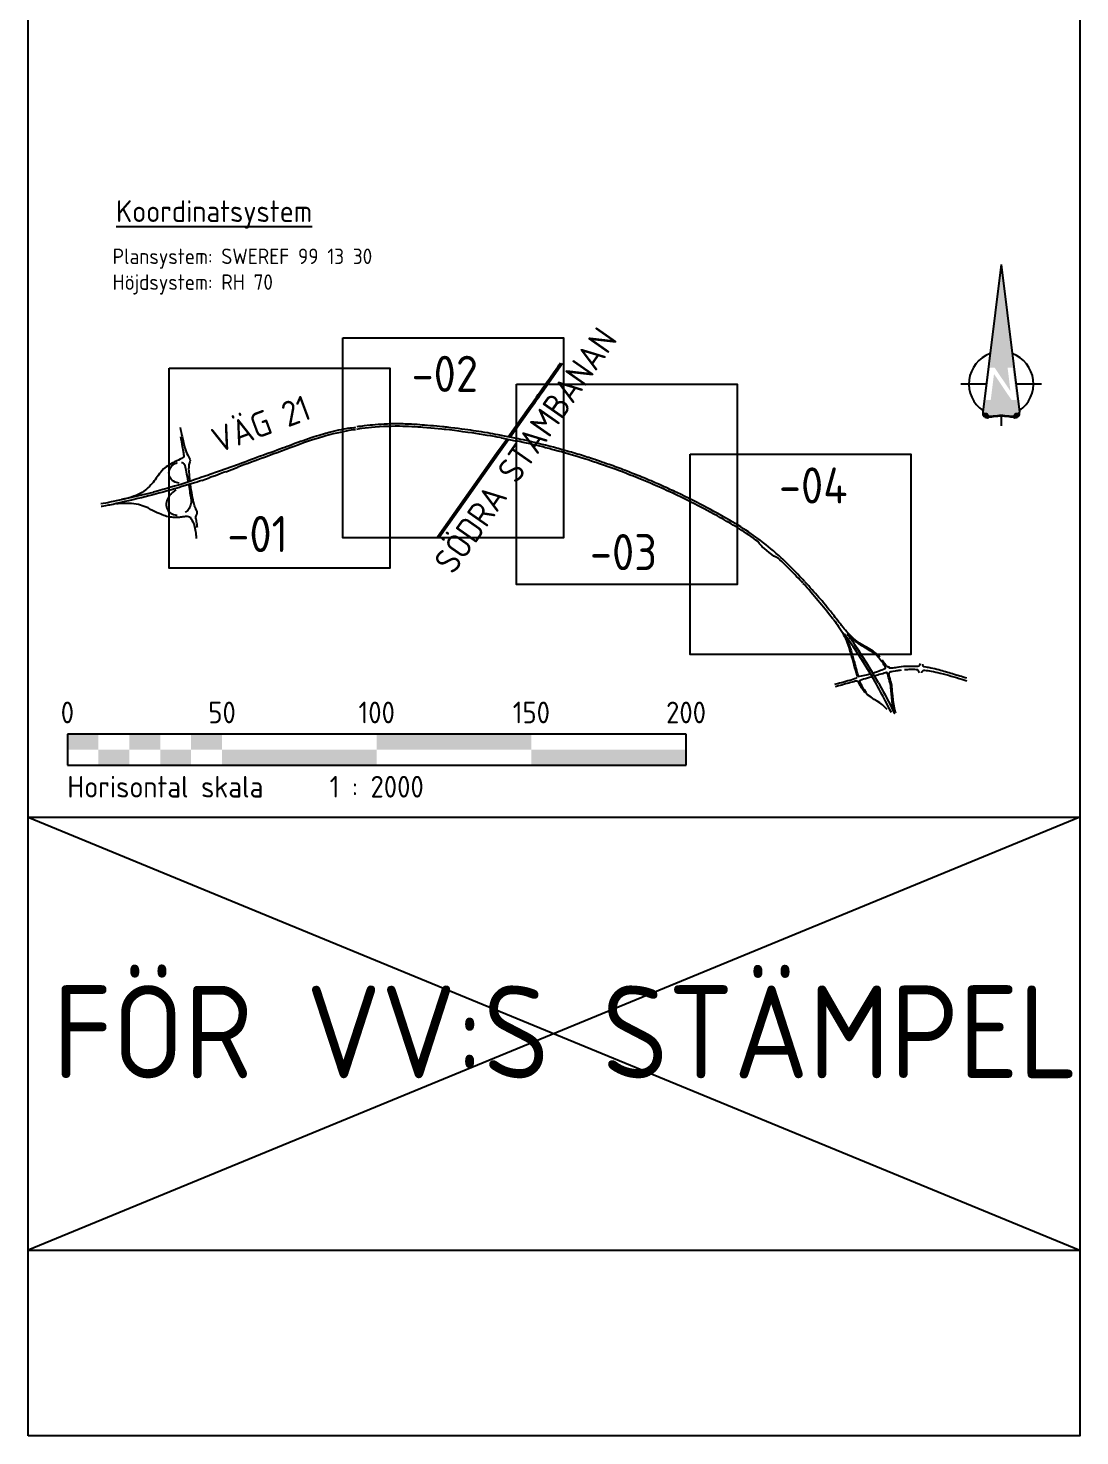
# Model space of a CAD drawing. Header units: metres. Extents: x 162815 to 178081, y 6220705 to 6240819.
# Drawn here: x 169678.5 to 170018.5, y 6230250 to 6230705 of the extents above; entities that cross this region are included whole.
import ezdxf
from ezdxf.enums import TextEntityAlignment as Align

# ---------------------------------------------------------------- set-up
doc = ezdxf.new("R2010")
doc.units = ezdxf.units.M
doc.layers.get('Defpoints').update_dxf_attribs({"color": 5})
for name, color, linetype in [('05_txt', 1, 'Continuous'), ('M-007', 4, 'Continuous'), ('MD_LINJE_MARKDETALJ_ALLMANT_BASKARTA_ALLMANT_(0.05-0.2_M)', 8, 'Continuous'), ('NORRPIL', 1, 'Continuous'), ('RAM', 4, 'Continuous'), ('Text', 1, 'Continuous'), ('v_linje', 8, 'Continuous')]:
    doc.layers.add(name, color=color, linetype=linetype)
doc.styles.add('Iso', font='iso.shx')
doc.styles.add('P_ISO_35', font='ISO', dxfattribs={"height": 3.5})

# ---------------------------------------------------------------- blocks, each defined once
blk = doc.blocks.new('_ARROW6')
for p, q in [((-24.48, 25.5), (-24.48, 9.43)), ((51, 0), (-42.36, 11.67)), ((-44.88, 0), (-51, 0)), ((51, 0), (-42.36, -11.67)), ((-24.48, -9.43), (-24.48, -25.5))]:
    blk.add_line(p, q)
for centre, radius, start, end in [((-24.48, 0), 20.4, 20.19297, 145.557), ((-42.74, 8.63), 3.06, 82.87498, 192.21745), ((-82.62, 0), 37.74, 347.78255, 12.21745), ((-42.74, -8.63), 3.06, 167.78255, 277.12502), ((-24.48, 0), 20.4, 214.443, 339.80703)]:
    blk.add_arc(centre, radius, start, end)
for points in [[(-45.53, 9.9), (-42.74, 8.63), (-45.79, 8.9), (-42.74, 8.63)], [(-45.79, 8.9), (-42.74, 8.63), (-45.73, 7.99), (-42.74, 8.63)], [(-44.83, 10.87), (-42.74, 8.63), (-45.53, 9.9), (-42.74, 8.63)], [(-43.62, 11.57), (-42.74, 8.63), (-44.83, 10.87), (-42.74, 8.63)], [(-42.09, 11.08), (-41.89, -0.09), (-44.46, 10.96), (-44.63, 0.14)], [(-42.36, 11.67), (-42.74, 8.63), (-43.62, 11.57), (-42.74, 8.63)], [(-34.68, 10.71), (-34.68, -10.71), (-42.36, 11.67), (-42.36, -11.67)], [(-14.28, 7.13), (-34.68, 9.68), (-14.28, 8.16), (-34.68, 10.71)], [(-45.73, 7.99), (-42.74, 8.63), (-45.51, 6.85), (-42.74, 8.63)], [(-45.51, 6.87), (-45.12, 4.26), (-44.26, 7.93), (-44.09, 3.17)], [(-45.11, 4.15), (-44.93, 1.87), (-44.09, 3.29), (-43.72, 1.11)], [(-44.92, 1.76), (-44.88, 0), (-43.72, 1.23), (-43.54, -0.51)], [(-44.92, -1.76), (-44.88, 0), (-43.72, -1.23), (-43.54, 0.51)], [(-42.09, -11.08), (-41.89, 0.09), (-44.46, -10.96), (-44.63, -0.14)], [(-34.68, -6.6), (-18.14, 4.53), (-34.68, 6.6)], [(-14.28, 4.05), (-29.05, -5.89), (-14.28, -4.05)], [(51, 0), (-14.28, -8.16), (-14.28, 8.16)], [(-45.79, -8.9), (-42.74, -8.63), (-45.73, -7.99), (-42.74, -8.63)], [(-45.53, -9.9), (-42.74, -8.63), (-45.79, -8.9), (-42.74, -8.63)], [(-45.73, -7.99), (-42.74, -8.63), (-45.51, -6.85), (-42.74, -8.63)], [(-44.83, -10.87), (-42.74, -8.63), (-45.53, -9.9), (-42.74, -8.63)], [(-45.51, -6.87), (-45.12, -4.26), (-44.26, -7.93), (-44.09, -3.17)], [(-45.11, -4.15), (-44.93, -1.87), (-44.09, -3.29), (-43.72, -1.11)], [(-43.62, -11.57), (-42.74, -8.63), (-44.83, -10.87), (-42.74, -8.63)], [(-42.36, -11.67), (-42.74, -8.63), (-43.62, -11.57), (-42.74, -8.63)], [(-14.28, -7.13), (-34.68, -9.68), (-14.28, -8.16), (-34.68, -10.71)]]:
    blk.add_solid(points)
blk = doc.blocks.new('Skalstock')
for p, q in [((200, 0), (0, 0)), ((0, 0), (0, -10)), ((200, -10), (200, 0)), ((0, -10), (200, -10))]:
    blk.add_line(p, q)
for points in [[(0, -5), (0, 0), (10, -5), (10, 0)], [(20, -5), (20, 0), (30, -5), (30, 0)], [(40, -5), (40, 0), (50, -5), (50, 0)], [(100, -5), (100, 0), (150, -5), (150, 0)], [(10, -10), (10, -5), (20, -10), (20, -5)], [(30, -10), (30, -5), (40, -10), (40, -5)], [(50, -10), (50, -5), (100, -10), (100, -5)], [(150, -10), (150, -5), (200, -10), (200, -5)]]:
    blk.add_solid(points)
at = {"style": 'P_ISO_35'}
for s, p in [('0', (0, 3.5)), ('50', (50, 3.5)), ('100', (100, 3.5)), ('150', (150, 3.5)), ('200', (200, 3.5))]:
    blk.add_text(s, height=7, dxfattribs=at).set_placement(p, align=Align.CENTER)
blk.add_text('Horisontal skala', height=7, dxfattribs=at).set_placement((0, -13.5), align=Align.TOP_LEFT)
blk.add_text('1 : 2000', height=7, dxfattribs=at).set_placement((100, -13.5), align=Align.TOP_CENTER)

msp = doc.modelspace()

# ---------------------------------------------------------------- linework, layer by layer
at = {"layer": 'Defpoints', "flags": 128}
msp.add_lwpolyline([(169678.539, 6230249.978), (169678.539, 6231159.978), (170018.539, 6231159.978), (170018.539, 6230249.978)], close=True, dxfattribs=at)
for points in [[(169678.539, 6230449.978), (170018.539, 6230449.978)], [(169678.539, 6230449.978), (170018.539, 6230309.978)], [(170018.539, 6230449.978), (169678.539, 6230309.978)], [(169678.539, 6230309.978), (170018.539, 6230309.978)]]:
    msp.add_lwpolyline(points, dxfattribs=at)
at = {"layer": 'MD_LINJE_MARKDETALJ_ALLMANT_BASKARTA_ALLMANT_(0.05-0.2_M)'}
for p, q in [((169831.582, 6230572.508), (169835.94, 6230571.642)), ((169836.461, 6230572.335), (169832.024, 6230573.217))]:
    msp.add_line(p, q, dxfattribs=at)
at = {"layer": 'RAM'}
for points in [[(169780.244, 6230604.928), (169851.57, 6230604.928), (169851.57, 6230540.256), (169780.244, 6230540.256)], [(169724.094, 6230595.125), (169795.419, 6230595.125), (169795.419, 6230530.453), (169724.094, 6230530.453)], [(169836.394, 6230589.872), (169907.72, 6230589.872), (169907.72, 6230525.201), (169836.394, 6230525.201)], [(169892.544, 6230567.244), (169963.87, 6230567.244), (169963.87, 6230502.572), (169892.544, 6230502.572)]]:
    msp.add_lwpolyline(points, close=True, dxfattribs=at)
at = {"layer": 'v_linje'}
for p, q in [((169746.5, 6230563.947), (169742.186, 6230562.403)), ((169742.484, 6230561.624), (169746.317, 6230563.054)), ((169736.815, 6230560.527), (169734.4, 6230559.686)), ((169734.68, 6230558.775), (169737.078, 6230559.608))]:
    msp.add_line(p, q, dxfattribs=at)
for points in [[(169833.732, 6230572.877), (169840.323, 6230582.16), (169840.818, 6230582.861), (169841.548, 6230583.899), (169842.206, 6230584.836), (169842.847, 6230585.742), (169843.445, 6230586.579), (169844.013, 6230587.382), (169844.494, 6230588.06), (169844.958, 6230588.711), (169845.563, 6230589.57), (169846.013, 6230590.209), (169846.482, 6230590.874), (169846.956, 6230591.546), (169847.394, 6230592.166), (169847.83, 6230592.796), (169848.126, 6230593.196), (169848.593, 6230593.865), (169848.995, 6230594.438), (169849.413, 6230595.026), (169849.843, 6230595.619), (169850.25, 6230596.201), (169850.638, 6230596.761)], [(169834.357, 6230572.753), (169840.989, 6230582.092), (169841.529, 6230582.842), (169842.215, 6230583.812), (169842.934, 6230584.839), (169843.491, 6230585.616), (169844.076, 6230586.458), (169844.671, 6230587.273), (169851.329, 6230596.692)], [(169782.115, 6230575.656), (169781.328, 6230575.488), (169780.601, 6230575.363), (169779.779, 6230575.186), (169778.887, 6230574.991), (169778.012, 6230574.788), (169777.163, 6230574.593), (169776.332, 6230574.407), (169775.801, 6230574.271)], [(169784.374, 6230575.199), (169783.692, 6230575.17), (169782.975, 6230575.028), (169782.257, 6230574.886), (169781.356, 6230574.717), (169780.376, 6230574.522), (169779.422, 6230574.327), (169778.346, 6230574.071), (169777.2, 6230573.814), (169776.343, 6230573.601)], [(169782.115, 6230575.656), (169782.658, 6230575.745), (169783.288, 6230575.843), (169783.9, 6230575.95), (169784.49, 6230576.01)], [(169805.513, 6230575.962), (169804.558, 6230576.029), (169803.586, 6230576.097), (169802.579, 6230576.155), (169801.547, 6230576.196), (169800.593, 6230576.22), (169799.629, 6230576.261), (169798.544, 6230576.285), (169797.143, 6230576.281), (169795.944, 6230576.261), (169794.675, 6230576.231), (169793.415, 6230576.175), (169792.084, 6230576.084), (169790.701, 6230575.993), (169789.59, 6230575.894), (169788.549, 6230575.813), (169787.533, 6230575.705), (169786.422, 6230575.545), (169785.608, 6230575.437), (169784.688, 6230575.292)], [(169789.78, 6230576.691), (169789.133, 6230576.62), (169788.179, 6230576.521), (169787.164, 6230576.404), (169786.088, 6230576.262), (169785.353, 6230576.172), (169784.795, 6230576.117)], [(169799.741, 6230577.041), (169799.119, 6230577.057), (169798.157, 6230577.054), (169797.421, 6230577.061), (169796.528, 6230577.059), (169795.61, 6230577.039), (169794.682, 6230576.993), (169793.666, 6230576.946), (169792.616, 6230576.9), (169791.679, 6230576.836), (169790.699, 6230576.764), (169789.868, 6230576.691), (169789.78, 6230576.691)], [(169805.929, 6230576.7), (169805.187, 6230576.749), (169804.355, 6230576.816), (169803.418, 6230576.884), (169802.437, 6230576.934), (169801.448, 6230576.984), (169800.433, 6230577.016), (169799.741, 6230577.041)], [(169813.007, 6230575.258), (169812.244, 6230575.366), (169811.044, 6230575.488), (169809.904, 6230575.584), (169808.757, 6230575.698), (169807.451, 6230575.81), (169806.111, 6230575.914), (169805.532, 6230575.963)], [(169812.992, 6230576.09), (169812.44, 6230576.138), (169811.519, 6230576.236), (169810.608, 6230576.308), (169809.627, 6230576.405), (169808.637, 6230576.485), (169807.655, 6230576.565), (169806.718, 6230576.636), (169805.929, 6230576.7)], [(169832.024, 6230573.217), (169831.524, 6230573.327), (169830.525, 6230573.512), (169829.621, 6230573.689), (169828.797, 6230573.831), (169827.938, 6230573.991), (169827.096, 6230574.133), (169826.061, 6230574.3), (169825.106, 6230574.468), (169824.238, 6230574.601), (169823.37, 6230574.735), (169822.546, 6230574.842), (169821.617, 6230574.984), (169820.722, 6230575.117), (169819.679, 6230575.257), (169818.733, 6230575.381), (169817.532, 6230575.547), (169816.489, 6230575.67), (169815.209, 6230575.827), (169814.043, 6230575.958), (169813.491, 6230576.024), (169812.992, 6230576.09)], [(169831.582, 6230572.508), (169831.127, 6230572.615), (169830.18, 6230572.782), (169829.259, 6230572.959), (169828.102, 6230573.16), (169826.953, 6230573.361), (169825.796, 6230573.554), (169824.419, 6230573.771), (169823.253, 6230573.946), (169822.105, 6230574.129), (169820.685, 6230574.337), (169819.107, 6230574.544), (169817.731, 6230574.726), (169816.32, 6230574.907), (169814.707, 6230575.096), (169813.559, 6230575.227), (169813.007, 6230575.258)], [(169775.801, 6230574.271), (169775.259, 6230574.107), (169774.673, 6230573.949), (169773.972, 6230573.756), (169773.272, 6230573.563), (169772.572, 6230573.353), (169771.784, 6230573.116), (169770.97, 6230572.861), (169770.008, 6230572.536), (169769.168, 6230572.247), (169768.275, 6230571.94), (169767.408, 6230571.633), (169766.629, 6230571.352), (169765.745, 6230571.018), (169764.783, 6230570.676), (169763.82, 6230570.317), (169762.997, 6230570.018), (169762.271, 6230569.746), (169761.51, 6230569.466), (169760.722, 6230569.185), (169759.899, 6230568.869), (169759.007, 6230568.562), (169758.044, 6230568.193), (169757.09, 6230567.825), (169756.048, 6230567.457), (169755.156, 6230567.123), (169754.377, 6230566.851), (169753.659, 6230566.588), (169753.056, 6230566.369)], [(169776.343, 6230573.601), (169775.531, 6230573.39), (169774.726, 6230573.179), (169773.763, 6230572.907), (169772.748, 6230572.609), (169771.601, 6230572.258), (169770.446, 6230571.88), (169769.177, 6230571.45), (169768.205, 6230571.108), (169767.024, 6230570.678), (169765.772, 6230570.213), (169764.591, 6230569.774), (169763.287, 6230569.301), (169761.791, 6230568.748), (169760.399, 6230568.239), (169759.095, 6230567.756), (169757.668, 6230567.23), (169756.303, 6230566.73), (169754.981, 6230566.248), (169753.922, 6230565.861), (169753.301, 6230565.616)], [(169810.824, 6230540.538), (169819.622, 6230552.959), (169824.012, 6230559.176), (169829.957, 6230567.56), (169833.237, 6230572.179)], [(169811.549, 6230540.558), (169820.272, 6230552.891), (169824.359, 6230558.652), (169830.621, 6230567.491), (169833.862, 6230572.055)], [(169861.675, 6230564.695), (169860.699, 6230565.039), (169859.915, 6230565.296), (169859.254, 6230565.512), (169858.364, 6230565.802), (169857.369, 6230566.099), (169856.357, 6230566.413), (169855.248, 6230566.752), (169854.13, 6230567.09), (169853.003, 6230567.42), (169851.885, 6230567.732), (169850.961, 6230567.986), (169849.861, 6230568.299), (169848.726, 6230568.611), (169847.82, 6230568.839), (169846.931, 6230569.068), (169845.806, 6230569.363), (169844.899, 6230569.6), (169844.002, 6230569.829), (169843.088, 6230570.04), (169841.971, 6230570.308), (169840.81, 6230570.593), (169839.676, 6230570.844), (169838.533, 6230571.086), (169837.399, 6230571.336), (169836.204, 6230571.586), (169835.94, 6230571.642)], [(169861.762, 6230565.509), (169861.018, 6230565.745), (169860.384, 6230565.953), (169859.803, 6230566.161), (169859.16, 6230566.35), (169858.614, 6230566.524), (169857.989, 6230566.714), (169857.39, 6230566.913), (169856.694, 6230567.12), (169856.078, 6230567.318), (169855.488, 6230567.491), (169854.758, 6230567.706), (169854.159, 6230567.887), (169853.455, 6230568.085), (169852.794, 6230568.274), (169852.011, 6230568.496), (169851.21, 6230568.726), (169850.533, 6230568.915), (169849.89, 6230569.096), (169848.993, 6230569.325), (169848.333, 6230569.514), (169847.4, 6230569.76), (169846.564, 6230569.981), (169845.747, 6230570.185), (169844.7, 6230570.454), (169843.811, 6230570.674), (169843.09, 6230570.845), (169842.202, 6230571.065), (169841.297, 6230571.276), (169840.558, 6230571.438), (169839.556, 6230571.665), (169838.703, 6230571.868), (169837.745, 6230572.069), (169836.989, 6230572.213), (169836.461, 6230572.335)], [(169753.301, 6230565.616), (169752.741, 6230565.423), (169751.901, 6230565.125), (169750.938, 6230564.756), (169749.634, 6230564.274), (169748.313, 6230563.782), (169747.166, 6230563.37), (169746.317, 6230563.054)], [(169753.056, 6230566.369), (169752.504, 6230566.167), (169751.69, 6230565.868), (169750.745, 6230565.518), (169749.861, 6230565.184), (169748.951, 6230564.851), (169747.971, 6230564.491), (169747.069, 6230564.166), (169746.5, 6230563.947)], [(169878.728, 6230559.134), (169878.137, 6230559.387), (169877.538, 6230559.622), (169876.92, 6230559.883), (169876.241, 6230560.169), (169875.651, 6230560.386), (169875.06, 6230560.621), (169874.566, 6230560.814), (169873.931, 6230561.066), (169873.376, 6230561.284), (169872.785, 6230561.537), (169872.159, 6230561.789), (169871.613, 6230561.981), (169870.899, 6230562.249), (169870.273, 6230562.492), (169869.639, 6230562.727), (169868.995, 6230562.97), (169868.352, 6230563.213), (169867.638, 6230563.472), (169866.977, 6230563.706), (169866.343, 6230563.914), (169865.515, 6230564.206), (169864.775, 6230564.474), (169863.991, 6230564.741), (169863.216, 6230565.008), (169862.626, 6230565.217), (169861.904, 6230565.458), (169861.762, 6230565.509)], [(169723.982, 6230563.777), (169723.658, 6230563.558), (169723.151, 6230563.181), (169722.766, 6230562.883), (169722.346, 6230562.489), (169721.865, 6230561.999), (169721.427, 6230561.482), (169721.043, 6230561.018), (169720.666, 6230560.537), (169720.29, 6230560.003), (169719.897, 6230559.477), (169719.556, 6230559.004), (169719.285, 6230558.645), (169718.909, 6230558.155)], [(169742.186, 6230562.403), (169741.882, 6230562.315), (169741.042, 6230562.035), (169740.123, 6230561.719), (169739.1, 6230561.351), (169737.962, 6230560.948), (169737.323, 6230560.711), (169736.815, 6230560.527)], [(169742.484, 6230561.624), (169741.734, 6230561.317), (169740.649, 6230560.896), (169739.082, 6230560.327), (169737.883, 6230559.906), (169737.078, 6230559.608)], [(169878.654, 6230558.336), (169878.09, 6230558.572), (169877.375, 6230558.875), (169876.493, 6230559.236), (169875.779, 6230559.513), (169874.994, 6230559.832), (169874.263, 6230560.126), (169873.443, 6230560.436), (169872.667, 6230560.756), (169871.971, 6230561.033), (169871.195, 6230561.335), (169870.401, 6230561.645), (169869.432, 6230561.996), (169868.586, 6230562.324), (169867.661, 6230562.649), (169866.709, 6230563.001), (169865.775, 6230563.318), (169864.894, 6230563.635), (169863.881, 6230563.977), (169862.913, 6230564.311), (169862.173, 6230564.543), (169861.675, 6230564.695)], [(169718.909, 6230558.155), (169718.594, 6230557.778), (169718.252, 6230557.375), (169717.753, 6230556.824), (169717.271, 6230556.361), (169716.779, 6230555.915)], [(169729.219, 6230557.897), (169728.178, 6230557.591), (169727.101, 6230557.275), (169725.833, 6230556.889), (169724.713, 6230556.565), (169723.391, 6230556.179), (169722.122, 6230555.82), (169720.634, 6230555.408), (169719.059, 6230554.978)], [(169727.942, 6230556.706), (169727.434, 6230556.557), (169726.708, 6230556.33), (169725.816, 6230556.066), (169724.888, 6230555.795), (169724.039, 6230555.54), (169723.199, 6230555.295), (169722.236, 6230555.041), (169720.775, 6230554.637), (169719.279, 6230554.243)], [(169727.39, 6230557.905), (169726.952, 6230557.966), (169726.497, 6230558.08), (169726.051, 6230558.229), (169725.543, 6230558.5), (169725.105, 6230558.823), (169724.728, 6230559.226), (169724.536, 6230559.497), (169724.352, 6230559.856)], [(169734.68, 6230558.775), (169733.971, 6230558.547), (169733.166, 6230558.267), (169732.265, 6230557.969), (169727.942, 6230556.706)], [(169734.4, 6230559.686), (169733.884, 6230559.528), (169733.149, 6230559.282), (169732.518, 6230559.081), (169730.798, 6230558.485), (169729.219, 6230557.897)], [(169888.437, 6230553.936), (169887.796, 6230554.245), (169887.125, 6230554.567), (169886.524, 6230554.837), (169885.695, 6230555.234), (169884.953, 6230555.563), (169884.151, 6230555.917), (169883.365, 6230556.289), (169882.386, 6230556.719), (169881.618, 6230557.064), (169880.559, 6230557.519), (169879.712, 6230557.899), (169878.654, 6230558.336)], [(169888.2, 6230554.88), (169887.737, 6230555.103), (169887.12, 6230555.381), (169886.546, 6230555.651), (169886.016, 6230555.905), (169885.398, 6230556.192), (169884.798, 6230556.48), (169884.118, 6230556.774), (169883.342, 6230557.12), (169882.601, 6230557.44), (169881.824, 6230557.795), (169881.198, 6230558.064), (169880.545, 6230558.342), (169879.901, 6230558.629), (169879.196, 6230558.923), (169878.728, 6230559.134)], [(169702.01, 6230551.286), (169702.755, 6230551.407), (169703.666, 6230551.572), (169704.323, 6230551.703), (169704.62, 6230551.764), (169705.435, 6230551.938), (169706.109, 6230552.077), (169707.107, 6230552.268), (169708.168, 6230552.503), (169708.754, 6230552.642)], [(169702.01, 6230551.286), (169702.755, 6230551.407), (169703.666, 6230551.572), (169704.323, 6230551.703), (169704.62, 6230551.764), (169705.435, 6230551.938), (169706.109, 6230552.077), (169707.107, 6230552.268), (169708.168, 6230552.503), (169708.754, 6230552.642)], [(169709.06, 6230551.81), (169707.036, 6230551.294), (169706.038, 6230551.061), (169705.363, 6230550.94), (169704.812, 6230550.809), (169704.505, 6230550.757), (169703.559, 6230550.592), (169702.368, 6230550.366), (169702.176, 6230550.332)], [(169716.779, 6230555.915), (169716.412, 6230555.618), (169715.921, 6230555.268), (169715.369, 6230554.927), (169714.746, 6230554.578), (169714.133, 6230554.273), (169713.415, 6230553.958), (169712.679, 6230553.688), (169711.925, 6230553.435), (169711.19, 6230553.217), (169710.384, 6230552.999), (169709.701, 6230552.842), (169709.201, 6230552.712), (169708.754, 6230552.642)], [(169708.754, 6230552.642), (169719.059, 6230554.978)], [(169719.279, 6230554.243), (169718.494, 6230554.039), (169717.521, 6230553.795), (169716.418, 6230553.516), (169715.165, 6230553.194), (169714.009, 6230552.915), (169712.336, 6230552.533), (169710.987, 6230552.228), (169709.778, 6230551.967), (169709.06, 6230551.81)], [(169723.358, 6230552.223), (169723.245, 6230551.794), (169723.193, 6230551.304), (169723.176, 6230550.752), (169723.237, 6230550.297), (169723.36, 6230549.868), (169723.553, 6230549.404), (169723.807, 6230549.011), (169724.069, 6230548.687), (169724.446, 6230548.355), (169724.753, 6230548.145), (169725.12, 6230547.952), (169725.576, 6230547.777), (169726.031, 6230547.655), (169726.486, 6230547.585), (169726.683, 6230547.543)], [(169726.306, 6230555.752), (169725.711, 6230555.34), (169725.204, 6230554.92), (169724.74, 6230554.464), (169724.39, 6230554.088), (169724.049, 6230553.65), (169723.778, 6230553.186), (169723.568, 6230552.783), (169723.393, 6230552.345), (169723.358, 6230552.223)], [(169915.69, 6230539.07), (169915.179, 6230539.45), (169914.474, 6230539.969), (169913.786, 6230540.461), (169913.054, 6230540.996), (169912.27, 6230541.54), (169911.406, 6230542.127), (169910.551, 6230542.714), (169909.811, 6230543.188), (169908.894, 6230543.774), (169908.057, 6230544.309), (169907.098, 6230544.859), (169906.146, 6230545.41), (169905.266, 6230545.927), (169904.315, 6230546.478), (169903.346, 6230547.037), (169902.263, 6230547.639), (169901.268, 6230548.198), (169900.159, 6230548.8), (169899.147, 6230549.342), (169898.038, 6230549.943), (169896.885, 6230550.562), (169895.776, 6230551.138), (169894.614, 6230551.713), (169893.268, 6230552.426), (169892.062, 6230553.018), (169890.865, 6230553.61), (169889.617, 6230554.211), (169888.2, 6230554.88)], [(169914.326, 6230539.161), (169913.831, 6230539.524), (169913.046, 6230540.086), (169912.243, 6230540.656), (169911.6, 6230541.104), (169910.771, 6230541.665), (169909.987, 6230542.183), (169909.273, 6230542.648), (169908.498, 6230543.14), (169907.502, 6230543.743), (169906.445, 6230544.38), (169905.468, 6230544.948), (169904.455, 6230545.542), (169903.399, 6230546.144), (169902.342, 6230546.738), (169901.347, 6230547.297), (169900.238, 6230547.908), (169898.997, 6230548.578), (169898.055, 6230549.086), (169897.087, 6230549.593), (169896.251, 6230550.031), (169895.142, 6230550.615), (169893.918, 6230551.251), (169892.792, 6230551.809), (169891.604, 6230552.401), (169890.285, 6230553.062), (169889.466, 6230553.448), (169888.437, 6230553.936)], [(169718.029, 6230549.551), (169717.306, 6230549.908), (169716.658, 6230550.189), (169716.055, 6230550.409), (169715.451, 6230550.628), (169714.847, 6230550.813), (169714.216, 6230550.971), (169713.472, 6230551.095), (169712.676, 6230551.201), (169711.905, 6230551.281), (169711.108, 6230551.343), (169710.303, 6230551.371), (169709.401, 6230551.372), (169708.692, 6230551.355), (169708.122, 6230551.321), (169707.579, 6230551.269), (169707.115, 6230551.191)], [(169922.957, 6230531.826), (169922.19, 6230532.536), (169921.557, 6230533.114), (169921.084, 6230533.545), (169920.311, 6230533.972), (169919.582, 6230534.343), (169918.928, 6230534.874), (169918.145, 6230535.511), (169917.349, 6230536.173), (169916.545, 6230536.834), (169915.874, 6230537.363), (169915.459, 6230537.758), (169915.02, 6230538.265), (169914.711, 6230538.665), (169914.326, 6230539.161)], [(169923.748, 6230532.117), (169923.161, 6230532.675), (169922.582, 6230533.242), (169921.867, 6230533.897), (169921.196, 6230534.488), (169920.398, 6230535.176), (169919.502, 6230535.993), (169918.601, 6230536.72), (169917.846, 6230537.344), (169917.114, 6230537.935), (169916.282, 6230538.601), (169915.69, 6230539.07)], [(169929.014, 6230525.63), (169928.572, 6230526.093), (169928.056, 6230526.651), (169927.54, 6230527.201), (169926.987, 6230527.772), (169926.435, 6230528.334), (169925.887, 6230528.932), (169925.227, 6230529.576), (169924.606, 6230530.191), (169924.107, 6230530.69), (169923.526, 6230531.266), (169922.957, 6230531.826)], [(169929.552, 6230526.129), (169929, 6230526.725), (169928.495, 6230527.267), (169927.958, 6230527.848), (169927.354, 6230528.465), (169926.788, 6230529.07), (169926.227, 6230529.631), (169925.653, 6230530.225), (169925.103, 6230530.77), (169924.542, 6230531.331), (169923.97, 6230531.908), (169923.748, 6230532.117)], [(169937.305, 6230515.8), (169936.745, 6230516.496), (169936.205, 6230517.166), (169935.629, 6230517.84), (169935.097, 6230518.511), (169934.531, 6230519.177), (169933.932, 6230519.892), (169933.324, 6230520.606), (169932.758, 6230521.272), (169932.218, 6230521.942), (169931.608, 6230522.674), (169930.981, 6230523.402), (169930.357, 6230524.105), (169929.857, 6230524.675), (169929.47, 6230525.118), (169929.143, 6230525.49)], [(169938.239, 6230516.071), (169937.902, 6230516.491), (169937.413, 6230517.115), (169936.884, 6230517.769), (169936.366, 6230518.406), (169935.714, 6230519.185), (169935.205, 6230519.824), (169934.704, 6230520.393), (169934.201, 6230520.988), (169933.667, 6230521.615), (169933.095, 6230522.254), (169932.59, 6230522.796), (169931.999, 6230523.45), (169931.388, 6230524.12), (169930.87, 6230524.695), (169930.29, 6230525.333), (169929.681, 6230525.987)], [(169938.966, 6230513.715), (169938.556, 6230514.179), (169938.076, 6230514.767), (169937.752, 6230515.19), (169937.305, 6230515.8)], [(169941.521, 6230511.869), (169941.331, 6230512.09), (169941.025, 6230512.507), (169940.67, 6230512.962), (169940.378, 6230513.346), (169939.98, 6230513.856), (169939.735, 6230514.158), (169939.464, 6230514.518), (169939.098, 6230514.98), (169938.736, 6230515.424), (169938.506, 6230515.746), (169938.239, 6230516.071)], [(169938.966, 6230513.715), (169939.398, 6230513.147), (169939.747, 6230512.674), (169940.173, 6230512.088), (169940.551, 6230511.54), (169940.943, 6230510.94), (169941.353, 6230510.281), (169941.767, 6230509.596), (169942.145, 6230508.915), (169942.461, 6230508.296), (169942.723, 6230507.749), (169943.05, 6230506.99), (169943.338, 6230506.252), (169943.643, 6230505.393), (169943.929, 6230504.549), (169944.231, 6230503.583), (169944.48, 6230502.751), (169944.748, 6230501.781), (169944.995, 6230500.896), (169945.231, 6230500.089), (169945.484, 6230499.16), (169945.732, 6230498.267), (169945.977, 6230497.399), (169946.208, 6230496.565), (169946.418, 6230495.825), (169946.515, 6230495.379)], [(169953.89, 6230501.64), (169953.514, 6230502.056), (169953.049, 6230502.54), (169952.681, 6230502.833), (169952.226, 6230503.176), (169951.695, 6230503.562), (169951.178, 6230503.914), (169950.645, 6230504.247), (169950.112, 6230504.579), (169949.528, 6230504.904), (169948.972, 6230505.216), (169948.421, 6230505.555), (169947.869, 6230505.902), (169947.347, 6230506.218), (169946.807, 6230506.603), (169946.387, 6230506.889), (169945.878, 6230507.304), (169945.469, 6230507.645), (169945.013, 6230508.059), (169944.488, 6230508.534), (169944.057, 6230508.96), (169943.672, 6230509.375), (169943.195, 6230509.883), (169942.732, 6230510.411), (169942.385, 6230510.805), (169941.989, 6230511.298), (169941.521, 6230511.869)], [(169943.117, 6230508.157), (169942.948, 6230508.417), (169942.672, 6230508.812), (169942.473, 6230509.093), (169942.595, 6230508.792), (169942.845, 6230508.27), (169943.054, 6230507.848), (169943.276, 6230507.331), (169943.568, 6230506.629), (169943.784, 6230506.031), (169944.014, 6230505.462), (169944.206, 6230504.905), (169944.365, 6230504.335), (169944.593, 6230503.713), (169944.817, 6230502.869), (169945.018, 6230502.19), (169945.218, 6230501.386), (169945.414, 6230500.742), (169945.633, 6230499.933), (169945.809, 6230499.303), (169946.005, 6230498.658), (169946.153, 6230498.104), (169946.323, 6230497.456), (169946.493, 6230496.87), (169946.636, 6230496.351), (169946.75, 6230495.916), (169946.892, 6230495.467), (169947.316, 6230495.535), (169947.986, 6230495.673), (169948.535, 6230495.793), (169949.05, 6230495.9), (169949.541, 6230495.995), (169950.013, 6230496.096), (169950.364, 6230496.181), (169950.679, 6230496.269), (169950.814, 6230496.301)], [(169945.21, 6230505.125), (169944.941, 6230505.529), (169944.593, 6230506.064), (169944.241, 6230506.563), (169943.843, 6230507.136), (169943.608, 6230507.483), (169943.117, 6230508.157)], [(169944.028, 6230508.214), (169943.692, 6230508.662), (169943.568, 6230508.857), (169943.422, 6230509.075), (169943.629, 6230508.918), (169943.897, 6230508.646), (169944.196, 6230508.343)], [(169945.828, 6230505.635), (169945.541, 6230506.046), (169945.152, 6230506.62), (169944.728, 6230507.25), (169944.434, 6230507.651), (169944.028, 6230508.214)], [(169953.605, 6230501.406), (169953.28, 6230501.768), (169952.933, 6230502.17), (169952.543, 6230502.487), (169952.137, 6230502.802), (169951.683, 6230503.145), (169951.207, 6230503.45), (169950.731, 6230503.755), (169950.211, 6230504.062), (169949.728, 6230504.358), (169949.207, 6230504.665), (169948.669, 6230504.979), (169948.099, 6230505.324), (169947.576, 6230505.658), (169946.977, 6230506.017), (169946.496, 6230506.365), (169946.05, 6230506.709), (169945.644, 6230507.024), (169945.17, 6230507.444), (169944.755, 6230507.82), (169944.338, 6230508.212), (169944.196, 6230508.343)], [(169952.76, 6230492.943), (169951.371, 6230495.368), (169950.814, 6230496.301), (169948.014, 6230500.845), (169945.21, 6230505.125)], [(169950.505, 6230496.819), (169950.266, 6230497.263), (169949.911, 6230497.841), (169949.477, 6230498.55), (169948.999, 6230499.314), (169948.557, 6230500.013), (169948.054, 6230500.827), (169947.552, 6230501.641), (169947.168, 6230502.233), (169946.697, 6230502.954), (169946.159, 6230503.772), (169945.769, 6230504.345), (169945.417, 6230504.844), (169945.21, 6230505.125)], [(169953.444, 6230493.335), (169952.051, 6230495.766), (169951.488, 6230496.709), (169948.679, 6230501.268), (169945.828, 6230505.635)], [(169951.287, 6230497.043), (169951.018, 6230497.51), (169950.637, 6230498.155), (169950.17, 6230498.903), (169949.678, 6230499.701), (169949.061, 6230500.711), (169948.305, 6230501.879), (169947.743, 6230502.746), (169947.273, 6230503.45), (169946.742, 6230504.278), (169946.263, 6230504.989), (169946.063, 6230505.279), (169945.828, 6230505.635)], [(169951.59, 6230496.532), (169951.969, 6230496.652), (169952.367, 6230496.778), (169952.764, 6230496.913), (169953.174, 6230497.076), (169953.645, 6230497.248), (169954.072, 6230497.422), (169954.541, 6230497.611), (169955.017, 6230497.81), (169955.32, 6230497.917)], [(169954.35, 6230500.501), (169954.21, 6230500.677), (169953.902, 6230501.05), (169953.605, 6230501.406)], [(169946.395, 6230495.097), (169946.292, 6230494.95), (169946.019, 6230494.753), (169945.658, 6230494.614), (169945.152, 6230494.438), (169944.653, 6230494.28), (169944.122, 6230494.153), (169943.545, 6230493.984), (169942.889, 6230493.804), (169942.226, 6230493.614), (169941.504, 6230493.408), (169940.829, 6230493.234), (169940.243, 6230493.064), (169939.693, 6230492.89), (169939.248, 6230492.784)], [(169947.536, 6230492.56), (169947.348, 6230492.958), (169947.129, 6230493.325), (169946.954, 6230493.566), (169946.737, 6230493.784), (169946.492, 6230493.9), (169946.204, 6230493.93), (169945.902, 6230493.879), (169945.436, 6230493.735), (169944.951, 6230493.597), (169944.431, 6230493.462), (169943.844, 6230493.301), (169943.29, 6230493.153), (169942.728, 6230492.995), (169942.158, 6230492.836), (169941.58, 6230492.667), (169941.036, 6230492.512), (169940.5, 6230492.366), (169939.817, 6230492.191), (169939.457, 6230492.084)], [(169949.555, 6230490.352), (169949.153, 6230490.788), (169948.895, 6230491.123), (169948.634, 6230491.467), (169948.377, 6230491.855), (169948.139, 6230492.29), (169947.868, 6230492.783), (169947.718, 6230493.151), (169947.547, 6230493.56), (169947.455, 6230493.901), (169947.452, 6230494.113), (169947.491, 6230494.277), (169948.068, 6230494.455), (169948.62, 6230494.612), (169949.208, 6230494.773), (169949.862, 6230494.962), (169950.576, 6230495.167), (169951.045, 6230495.294), (169951.371, 6230495.368)], [(169949.191, 6230490.242), (169948.817, 6230490.599), (169948.521, 6230491.009), (169948.259, 6230491.37), (169947.983, 6230491.765), (169947.766, 6230492.177), (169947.536, 6230492.56)], [(169957.558, 6230490.687), (169957.491, 6230491.154), (169957.448, 6230491.661), (169957.391, 6230492.192), (169957.29, 6230492.788), (169957.186, 6230493.286), (169957.026, 6230493.918), (169956.874, 6230494.507), (169956.708, 6230495.129), (169956.573, 6230495.588), (169956.417, 6230496.07), (169956.277, 6230496.439), (169956.201, 6230496.605), (169956.052, 6230496.664), (169955.693, 6230496.57), (169955.304, 6230496.445), (169954.792, 6230496.312), (169954.195, 6230496.158), (169953.684, 6230496.016), (169953.191, 6230495.876), (169952.723, 6230495.749), (169952.15, 6230495.585)], [(169954.676, 6230489.497), (169954.138, 6230490.483), (169953.698, 6230491.288), (169953.241, 6230492.091), (169952.76, 6230492.943)], [(169953.444, 6230493.335), (169954.356, 6230491.73)], [(169957.899, 6230490.714), (169957.835, 6230491.352), (169957.786, 6230491.893), (169957.707, 6230492.528), (169957.61, 6230493.036), (169957.487, 6230493.531), (169957.373, 6230494.037), (169957.239, 6230494.549), (169957.079, 6230495.066), (169956.936, 6230495.523), (169956.792, 6230496.01)], [(169956.214, 6230484.762), (169955.539, 6230485.507), (169954.726, 6230486.231), (169953.892, 6230486.863), (169953.033, 6230487.429), (169952.083, 6230488.008), (169951.046, 6230488.688), (169949.915, 6230489.522), (169949.191, 6230490.242)], [(169954.356, 6230491.73), (169954.959, 6230490.592), (169955.556, 6230489.489), (169956.152, 6230488.341), (169956.683, 6230487.325), (169957.288, 6230486.117), (169958.02, 6230484.662), (169958.559, 6230483.532), (169958.643, 6230483.563), (169958.444, 6230484.383), (169958.181, 6230485.45), (169957.999, 6230486.44), (169957.853, 6230487.437), (169957.755, 6230488.573), (169957.622, 6230489.882), (169957.558, 6230490.687)], [(169957.62, 6230483.758), (169957.137, 6230484.693), (169956.462, 6230486.014), (169955.761, 6230487.438), (169954.975, 6230488.955), (169954.675, 6230489.497)], [(169959.036, 6230483.549), (169958.926, 6230483.909), (169958.614, 6230485.172), (169958.375, 6230486.357), (169958.189, 6230487.72), (169958.043, 6230489.115), (169957.899, 6230490.714)]]:
    msp.add_lwpolyline(points, dxfattribs=at)
for points in [[(169727.67, 6230575.849), (169727.819, 6230575.201), (169727.994, 6230574.378), (169728.161, 6230573.678), (169728.328, 6230572.961), (169728.503, 6230572.164), (169728.627, 6230571.618), (169728.759, 6230571.034, 0.0151666), (169729.186, 6230569.296, 0.0588706), (169730.127, 6230566.933, 0.0145109), (169730.379, 6230566.517, -0.0786873), (169730.841, 6230565.69, -0.15319), (169730.764, 6230564.765, 0.0599377), (169730.491, 6230563.455, 0.0531901), (169730.475, 6230561.476, 0.0107025), (169730.826, 6230558.645)], [(169727.768, 6230572.943), (169728.004, 6230571.761), (169728.25, 6230570.527), (169728.461, 6230569.337), (169728.59, 6230568.643, -0.0041349), (169728.691, 6230567.994, -0.0336032), (169728.836, 6230566.851, -0.1278798), (169728.733, 6230566.351, -0.0929929), (169728.165, 6230565.88, -0.0037341), (169726.125, 6230564.895, -0.0067083), (169725.072, 6230564.374), (169725.072, 6230564.374), (169724.516, 6230564.092), (169723.982, 6230563.777)], [(169727.768, 6230572.943), (169728.004, 6230571.761), (169728.25, 6230570.527), (169728.461, 6230569.337), (169728.59, 6230568.643, -0.0041349), (169728.691, 6230567.994, -0.0336032), (169728.836, 6230566.851, -0.1278798), (169728.733, 6230566.351, -0.0929929), (169728.165, 6230565.88, -0.000312), (169727.995, 6230565.797, -0.000312)], [(169727.768, 6230572.943), (169728.004, 6230571.761), (169728.25, 6230570.527), (169728.461, 6230569.337), (169728.59, 6230568.643, -0.0041349), (169728.691, 6230567.994, -0.0336032), (169728.836, 6230566.851, -0.1278798), (169728.733, 6230566.351, -0.0929929), (169728.165, 6230565.88, -0.000312), (169727.995, 6230565.797, -0.000312)], [(169724.352, 6230559.856), (169724.168, 6230560.355), (169724.08, 6230560.775), (169724.053, 6230561.212), (169724.08, 6230561.676), (169724.175, 6230562.096), (169724.306, 6230562.473), (169724.464, 6230562.797), (169724.674, 6230563.129), (169724.928, 6230563.418), (169725.269, 6230563.742), (169725.403, 6230563.839, -0.0430294), (169726.078, 6230564.238, -0.01505), (169726.864, 6230564.561, -0.01505)], [(169730.228, 6230558.521, 0.0131827), (169729.742, 6230561.576, 0.0513918), (169729.27, 6230563.497, 0.0848634), (169728.916, 6230564.165, 0.1795319), (169728.325, 6230564.474, 0.0403948), (169728.102, 6230564.476, 0.0403948)], [(169730.45, 6230557.294), (169730.76, 6230555.383, -0.0007643), (169731.136, 6230553.091, -0.0842028), (169731.13, 6230551.234, -0.0813155), (169730.542, 6230549.694, -0.1034967), (169729.563, 6230548.594, -0.0240124), (169729.304, 6230548.411, -0.0240124)], [(169733.268, 6230543.564, 0.021084), (169733.078, 6230544.967, 0.0134041), (169732.721, 6230546.633, -0.1198261), (169732.858, 6230547.376, 0.0926535), (169733.16, 6230548.246, 0.1528278), (169732.963, 6230549.158), (169732.963, 6230549.158), (169732.882, 6230549.294), (169732.738, 6230549.575, -0.0533805), (169732.167, 6230551.124, -0.0193367), (169731.573, 6230554.005, 0.0016422), (169730.993, 6230557.499)], [(169718.029, 6230549.551), (169718.756, 6230549.21), (169719.386, 6230548.886), (169719.789, 6230548.676), (169720.262, 6230548.449), (169720.866, 6230548.169), (169721.418, 6230547.942), (169721.917, 6230547.732), (169722.363, 6230547.575), (169722.862, 6230547.408), (169723.309, 6230547.277), (169723.825, 6230547.155), (169724.324, 6230547.059), (169724.832, 6230546.998), (169725.296, 6230546.946), (169725.769, 6230546.911), (169726.607, 6230546.928, 0.0300755), (169728.239, 6230547.058, 0.0058131), (169729.434, 6230547.21, -0.1308891), (169730.429, 6230547.17, -0.2095987), (169731.2, 6230546.418, -0.0619006), (169732.168, 6230544.419, -0.0499311), (169732.627, 6230542.321, -0.0243735), (169732.87, 6230540.293), (169732.87, 6230540.293), (169732.879, 6230540.035)], [(169729.483, 6230547.22, -0.1244025), (169730.429, 6230547.17, -0.2095987), (169731.2, 6230546.418, -0.0619006), (169732.168, 6230544.419, -0.0248891), (169732.449, 6230543.384)], [(169955.32, 6230497.917), (169955.732, 6230498.084), (169955.724, 6230498.142, 0.0305451), (169955.361, 6230498.877, 0.0357667), (169954.61, 6230500.142), (169954.61, 6230500.142), (169954.35, 6230500.501)], [(169956.599, 6230498.802, 0.0234846), (169956.745, 6230498.486), (169956.745, 6230498.486), (169956.628, 6230498.431), (169956.523, 6230498.391, -0.0650989), (169956.182, 6230498.654, -0.0086972), (169955.818, 6230499.101, -0.0007778), (169954.644, 6230500.697)], [(169960.749, 6230497.418, 0.0037883), (169959.285, 6230497.204), (169959.285, 6230497.204), (169958.787, 6230497.148), (169958.116, 6230497.045), (169957.658, 6230496.95, 0.0779098), (169957.201, 6230496.8, -0.0103664), (169956.865, 6230496.584, 0.2209299), (169956.761, 6230496.343, 0.0721947), (169956.792, 6230496.01)], [(169956.839, 6230498.259, 0.0868762), (169957.822, 6230498.18, 0.0318925), (169959.467, 6230498.439, -0.0193914), (169962.218, 6230498.766, -0.0567146), (169962.83, 6230498.774, 0.0160014), (169963.688, 6230498.742, -0.0091256), (169965.517, 6230498.73), (169965.517, 6230498.73), (169966.007, 6230498.707), (169966.216, 6230498.707)], [(169966.655, 6230496.592), (169966.593, 6230496.798), (169966.521, 6230497.002), (169966.408, 6230497.231, 0.0365712), (169966.141, 6230497.443), (169966.141, 6230497.443), (169966.148, 6230497.57, 0.0309822), (169964.281, 6230497.649, 0.017186), (169962.277, 6230497.572, 0.0031563), (169961.89, 6230497.54)], [(169966.444, 6230498.815), (169966.449, 6230498.796, 0.2981973), (169966.563, 6230498.833), (169966.563, 6230498.833), (169966.659, 6230498.955), (169966.766, 6230499.127, 0.0024591), (169967.062, 6230499.659, 0.0024591)], [(169967.456, 6230496.589, -0.0553051), (169967.497, 6230496.906, -0.2123276), (169967.899, 6230497.329, -0.1505429), (169968.363, 6230497.459, -0.0173185), (169970.466, 6230497.135, -0.0138931), (169973.403, 6230496.512, -0.0121017), (169976.962, 6230495.554, -0.0014184), (169980.347, 6230494.561), (169980.347, 6230494.561), (169982.003, 6230494.063)], [(169982.003, 6230494.863, 0.0012247), (169977.38, 6230496.231, 0.0011353), (169972.919, 6230497.555, 0.0219569), (169970.403, 6230498.159, 0.0069937), (169968.883, 6230498.417), (169968.883, 6230498.417), (169968.248, 6230498.504, -0.0886106), (169967.989, 6230498.694, -0.2001797), (169967.756, 6230499.025, -0.0348756), (169967.821, 6230499.444)]]:
    msp.add_lwpolyline(points, format="xyb", dxfattribs=at)

# ---------------------------------------------------------------- block references
at = {"layer": 'M-007'}
msp.add_blockref('Skalstock', (169691.225, 6230476.789), dxfattribs=at)
at = {"layer": 'NORRPIL', "xscale": 0.5119999924208969, "yscale": 0.5119999924208969, "zscale": 0.5119999924208969, "rotation": 90}
msp.add_blockref('_ARROW6', (169993.104, 6230602.497), dxfattribs=at)

# ---------------------------------------------------------------- texts
at = {"layer": '05_txt', "color": 3, "style": 'Iso'}
msp.add_text('%%uKoordinatsystem', height=7, dxfattribs=at).set_placement((169706.96, 6230642.316))
at = {"layer": '05_txt', "insert": (169705.85, 6230633.729), "char_height": 5, "width": 184.64286, "attachment_point": 1, "style": 'Iso'}
msp.add_mtext('Plansystem: SWEREF 99 13 30{\\H1.4167x; }\\P\\pi-30,l30,t30;Höjdsystem: RH 70{\\H1.5278x; }', dxfattribs=at)
at = {"layer": 'Defpoints', "color": 2, "style": 'Iso'}
msp.add_text('FÖR VV:S STÄMPEL', height=30, dxfattribs=at).set_placement((169852.277, 6230365.552), align=Align.CENTER)
at = {"layer": 'Text', "color": 1, "style": 'Iso'}
for s, p in [('-02', (169802.499, 6230587.41)), ('-04', (169921.237, 6230551.323)), ('-01', (169742.929, 6230535.635)), ('-03', (169860.138, 6230529.786))]:
    msp.add_text(s, height=11.6736, rotation=0.0086, dxfattribs=at).set_placement(p)
at = {"layer": 'v_linje', "color": 1, "char_height": 8.1648, "attachment_point": 1, "style": 'Iso'}
for s, insert, width, rotation in [('SÖDRA STAMBANAN', (169809.3, 6230532.699), 98.78549, 55.06017), ('VÄG 21', (169737.024, 6230575.141), 33.60514, 20.38199)]:
    msp.add_mtext(s, dxfattribs=dict(at, insert=insert, width=width, rotation=rotation))

doc.saveas('drawing.dxf')
